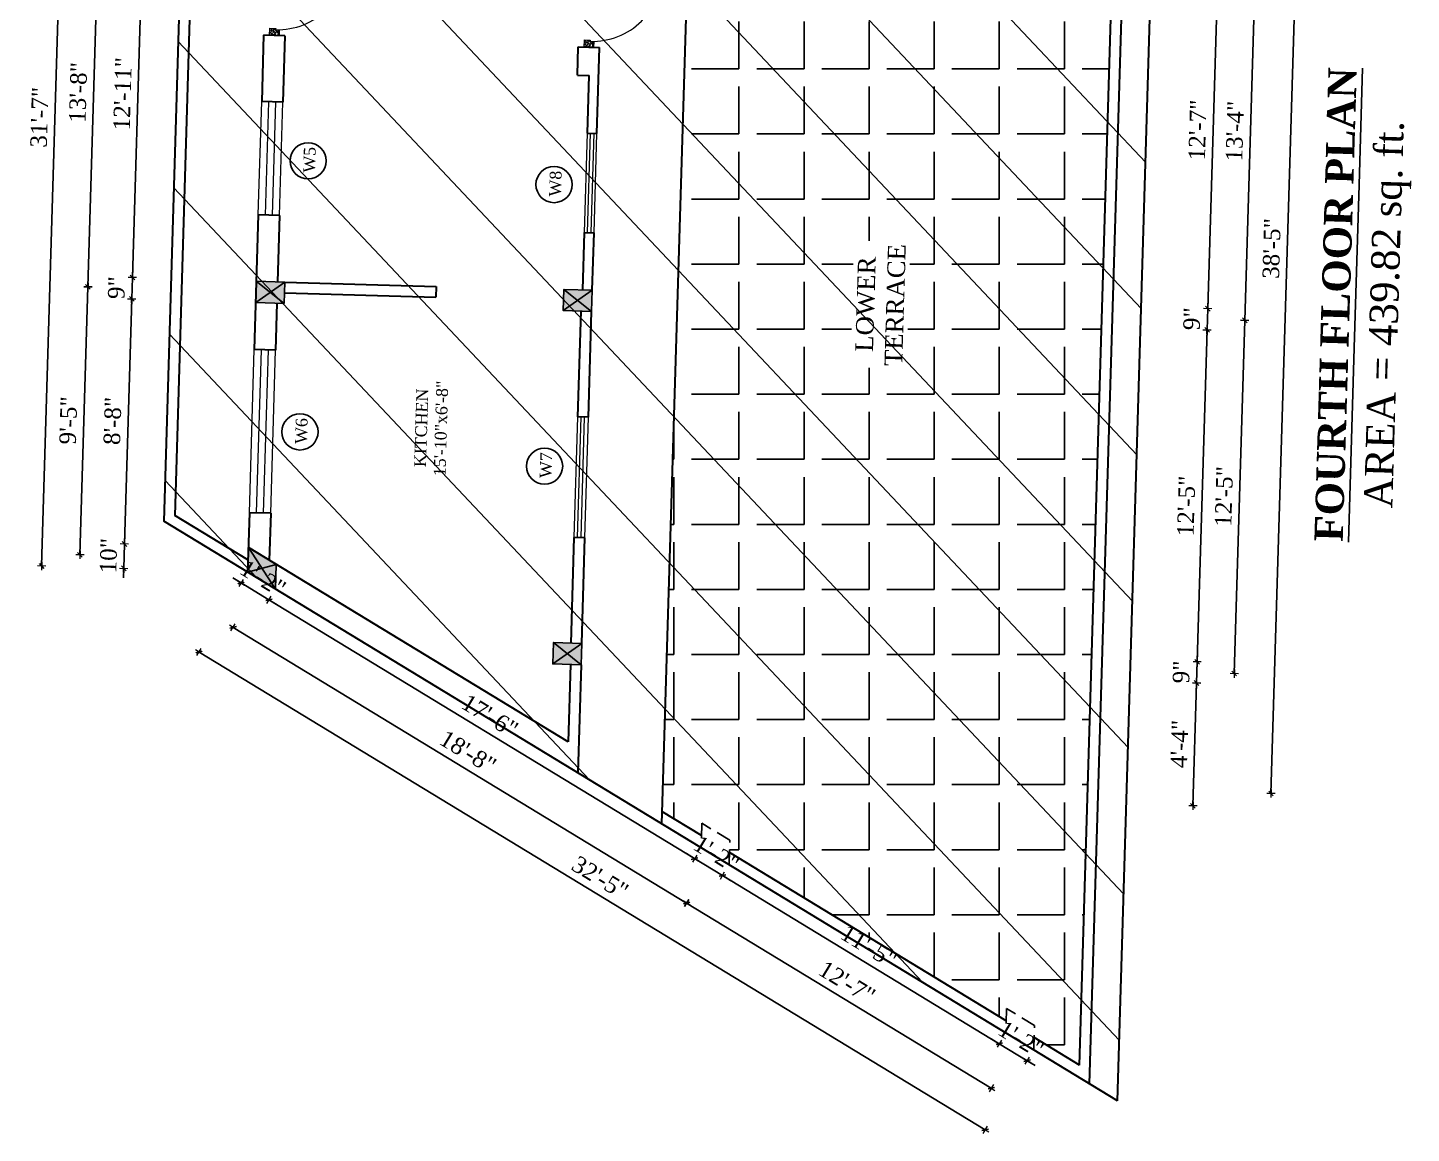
# Model space of a CAD drawing. Header units: inches. Extents: x 4069 to 291496, y -47643 to 12535.
# Drawn here: x 144230 to 144815, y -23392 to -22925 of the extents above; entities that cross this region are included whole.
import ezdxf

# ---------------------------------------------------------------- set-up
doc = ezdxf.new("R2010")
doc.units = ezdxf.units.IN
doc.header["$LTSCALE"] = 5
doc.header["$MEASUREMENT"] = 0
doc.linetypes.add('HIDDEN', pattern=[0.375, 0.25, -0.125])
for name, color, linetype, lineweight in [('A-WALL', 7, 'Continuous', 9), ('Dimension', 7, 'Continuous', 18), ('DOOR', 62, 'Continuous', 0), ('Dw', 2, 'Continuous', 18)]:
    doc.layers.add(name, color=color, linetype=linetype, lineweight=lineweight)
doc.layers.add('dim line', color=7, linetype='Continuous', lineweight=15, true_color=0xfab2b2)
doc.layers.add('TEXT', color=6, linetype='Continuous')
doc.layers.add('WALL', color=7, linetype='Continuous')
doc.styles.add('ordinary', font='times.ttf')
doc.dimstyles.new('Copy of 96', dxfattribs={"dimtxt": 7, "dimasz": 4, "dimexe": 0.5, "dimexo": 0.5, "dimgap": 3, "dimtad": 1, "dimdec": 1, "dimzin": 11, "dimdsep": 46, "dimlunit": 4, "dimtxsty": 'ordinary', "dimblk": 'OBLIQUE', "dimcen": 0.09, "dimse1": 1, "dimse2": 1, "dimclrt": 6, "dimazin": 0, "dimtfac": 1, "dimtdec": 1, "dimtix": 1, "dimtmove": 2, "dimatfit": 3, "dimldrblk": 'leader', "dimfxl": 0.5, "dimfxlon": 1, "dimtolj": 1, "dimtzin": 0, "dimarcsym": 0})

# ---------------------------------------------------------------- blocks, each defined once
blk = doc.blocks.new('c2a')
at = {"color": 1, "ltscale": 5}
for p, q in [((18091.63, 4625.76), (18084.82, 4613.76)), ((18101.98, 4625.76), (18091.63, 4625.76)), ((18095.17, 4613.76), (18101.98, 4625.76)), ((18084.82, 4613.76), (18095.17, 4613.76))]:
    blk.add_line(p, q, dxfattribs=at)
blk = doc.blocks.new('A$C27B36B59')
at = {"layer": 'DOOR'}
for p, q in [((0, 4), (0, 0)), ((2.5, 4), (0, 4)), ((0, 0), (3, 0)), ((2.5, 2.5), (2.5, 4)), ((3, 2.5), (2.5, 2.5)), ((3, 0), (3, 2.5))]:
    blk.add_line(p, q, dxfattribs=at)
for centre, radius, start, end in [((-1.4, -0.54), 4.75, 22.14107, 72.83803), ((1.34, 2.09), 1.64, 45.13802, 144.89476), ((2.21, 0.3), 2.49, 83.31492, 152.65798), ((0.13, 0.37), 2.05, 349.48753, 93.68048), ((1.96, -0.47), 2.01, 58.74475, 166.49498), ((-0.06, 0.32), 1.13, 343.54197, 86.94698), ((2.08, -0.4), 1.17, 38.28162, 160.15192)]:
    blk.add_arc(centre, radius, start, end, dxfattribs=at)
blk = doc.blocks.new('D2')
at = {"layer": 'DOOR'}
for p, q in [((74473.95, 24047.59), (74473.95, 24018.09)), ((74473.95, 24047.59), (74475.45, 24047.59)), ((74475.45, 24047.59), (74475.45, 24018.13))]:
    blk.add_line(p, q, dxfattribs=at)
blk.add_arc((74473.95, 24047.59), 29.5, 180, 272.9146, dxfattribs=at)
at = {"layer": 'DOOR', "xscale": -1, "rotation": 180}
blk.add_blockref('A$C27B36B59', (74441.95, 24050.09), dxfattribs=at)
at = {"layer": 'DOOR', "rotation": 180}
blk.add_blockref('A$C27B36B59', (74477.95, 24050.09), dxfattribs=at)
blk = doc.blocks.new('oblique')
at = {"color": 0, "lineweight": -2}
blk.add_line((0.25, 0.25), (-0.25, -0.25), dxfattribs=at)
at = {"layer": 'dim line', "lineweight": 9}
for p, q in [((-0.4375, 0), (0.4375, 0)), ((0, 0.4375), (0, -0.4375))]:
    blk.add_line(p, q, dxfattribs=at)
blk = doc.blocks.new('*D4506')
at = {"layer": 'A-WALL', "color": 0, "lineweight": -2, "ltscale": 50, "transparency": 16777216}
blk.add_line((144748.96, -22889.08), (144744.2, -23048.63), dxfattribs=at)
at = {"layer": 'Defpoints', "color": 0, "ltscale": 50, "transparency": 16777216}
for p in [(144473.16, -22880.85), (144468.39, -23040.39), (144744.2, -23048.63)]:
    blk.add_point(p, dxfattribs=at)
at = {"layer": 'A-WALL', "color": 0, "lineweight": -2, "ltscale": 50, "transparency": 16777216, "xscale": 4, "yscale": 4, "zscale": 4}
for p, rotation in [((144748.96, -22889.08), 88.28998542889815), ((144744.2, -23048.63), 268.2899854288981)]:
    blk.add_blockref('oblique', p, dxfattribs=dict(at, rotation=rotation))
at = {"layer": 'A-WALL', "color": 6, "ltscale": 50, "transparency": 16777216, "insert": (144740.02, -22968.66), "char_height": 7, "attachment_point": 5, "rotation": 88.28999, "style": 'ordinary'}
blk.add_mtext('\\A1;13\'-4"', dxfattribs=at)
blk = doc.blocks.new('_OBLIQUE')
at = {"color": 0, "linetype": 'ByBlock'}
blk.add_line((-0.5, -0.5), (0.5, 0.5), dxfattribs=at)
blk = doc.blocks.new('leader')
at = {"layer": 'Dimension'}
for p, q in [((0, -4.33), (0, 4.33)), ((-4.42, 0), (4.42, 0))]:
    blk.add_line(p, q, dxfattribs=at)
blk = doc.blocks.new('*D4507')
at = {"layer": 'A-WALL', "color": 0, "lineweight": -2, "ltscale": 50, "transparency": 16777216}
blk.add_line((144744.2, -23048.63), (144739.74, -23197.91), dxfattribs=at)
at = {"layer": 'Defpoints', "color": 0, "ltscale": 50, "transparency": 16777216}
for p in [(144468.39, -23040.39), (144463.94, -23189.68), (144739.74, -23197.91)]:
    blk.add_point(p, dxfattribs=at)
at = {"layer": 'A-WALL', "color": 0, "lineweight": -2, "ltscale": 50, "transparency": 16777216, "xscale": 4, "yscale": 4, "zscale": 4}
for p, rotation in [((144744.2, -23048.63), 88.28998542889815), ((144739.74, -23197.91), 268.2899854288981)]:
    blk.add_blockref('oblique', p, dxfattribs=dict(at, rotation=rotation))
at = {"layer": 'A-WALL', "color": 6, "ltscale": 50, "transparency": 16777216, "insert": (144735.41, -23123.07), "char_height": 7, "attachment_point": 5, "rotation": 88.28999, "style": 'ordinary'}
blk.add_mtext('\\A1;12\'-5"', dxfattribs=at)
blk = doc.blocks.new('*D4508')
at = {"layer": 'A-WALL', "color": 0, "lineweight": -2, "ltscale": 50, "transparency": 16777216}
blk.add_line((144769, -22788.31), (144755.26, -23248.6), dxfattribs=at)
at = {"layer": 'Defpoints', "color": 0, "ltscale": 50, "transparency": 16777216}
for p in [(144476.18, -22779.56), (144462.44, -23239.86), (144755.26, -23248.6)]:
    blk.add_point(p, dxfattribs=at)
at = {"layer": 'A-WALL', "color": 0, "lineweight": -2, "ltscale": 50, "transparency": 16777216, "xscale": 4, "yscale": 4, "zscale": 4}
for p, rotation in [((144769, -22788.31), 88.28998542889815), ((144755.26, -23248.6), 268.2899854288981)]:
    blk.add_blockref('oblique', p, dxfattribs=dict(at, rotation=rotation))
at = {"layer": 'A-WALL', "color": 6, "ltscale": 50, "transparency": 16777216, "insert": (144755.57, -23018.26), "char_height": 7, "attachment_point": 5, "rotation": 88.28999, "style": 'ordinary'}
blk.add_mtext('\\A1;38\'-5"', dxfattribs=at)
blk = doc.blocks.new('*D4509')
at = {"layer": 'A-WALL', "color": 0, "lineweight": -2, "ltscale": 50, "transparency": 16777216}
for p, q in [((144640.46, -23354.35), (144637.05, -23352.27)), ((144652.26, -23361.52), (144640.46, -23354.35)), ((144652.26, -23361.52), (144655.67, -23363.6))]:
    blk.add_line(p, q, dxfattribs=at)
at = {"layer": 'Defpoints', "color": 0, "ltscale": 50, "transparency": 16777216}
for p in [(144643.24, -23349.78), (144640.46, -23354.35), (144655.03, -23356.95)]:
    blk.add_point(p, dxfattribs=at)
at = {"layer": 'A-WALL', "color": 0, "lineweight": -2, "ltscale": 50, "transparency": 16777216, "xscale": 4, "yscale": 4, "zscale": 4}
for p, rotation in [((144640.46, -23354.35), 328.7014709228609), ((144652.26, -23361.52), 148.7014709228609)]:
    blk.add_blockref('oblique', p, dxfattribs=dict(at, rotation=rotation))
at = {"layer": 'A-WALL', "color": 6, "ltscale": 50, "transparency": 16777216, "insert": (144649.74, -23352.38), "char_height": 7, "attachment_point": 5, "rotation": 328.70147, "style": 'ordinary'}
blk.add_mtext('\\A1;1\'-2"', dxfattribs=at)
blk = doc.blocks.new('*D4510')
at = {"layer": 'A-WALL', "color": 0, "lineweight": -2, "ltscale": 50, "transparency": 16777216}
blk.add_line((144640.46, -23354.35), (144523.53, -23283.26), dxfattribs=at)
at = {"layer": 'Defpoints', "color": 0, "ltscale": 50, "transparency": 16777216}
for p in [(144523.53, -23283.26), (144526.31, -23278.69), (144643.24, -23349.78)]:
    blk.add_point(p, dxfattribs=at)
at = {"layer": 'A-WALL', "color": 0, "lineweight": -2, "ltscale": 50, "transparency": 16777216, "xscale": 4, "yscale": 4, "zscale": 4}
for p, rotation in [((144523.53, -23283.26), 148.701470924945), ((144640.46, -23354.35), 328.701470924945)]:
    blk.add_blockref('oblique', p, dxfattribs=dict(at, rotation=rotation))
at = {"layer": 'A-WALL', "color": 6, "ltscale": 50, "transparency": 16777216, "insert": (144585.41, -23313.2), "char_height": 7, "attachment_point": 5, "rotation": 328.70147, "style": 'ordinary'}
blk.add_mtext('\\A1;11\'-5"', dxfattribs=at)
blk = doc.blocks.new('*D4511')
at = {"layer": 'A-WALL', "color": 0, "lineweight": -2, "ltscale": 50, "transparency": 16777216}
for p, q in [((144511.74, -23276.09), (144508.32, -23274.01)), ((144523.53, -23283.26), (144511.74, -23276.09)), ((144523.53, -23283.26), (144526.95, -23285.34))]:
    blk.add_line(p, q, dxfattribs=at)
at = {"layer": 'Defpoints', "color": 0, "ltscale": 50, "transparency": 16777216}
for p in [(144514.52, -23271.52), (144511.74, -23276.09), (144526.31, -23278.69)]:
    blk.add_point(p, dxfattribs=at)
at = {"layer": 'A-WALL', "color": 0, "lineweight": -2, "ltscale": 50, "transparency": 16777216, "xscale": 4, "yscale": 4, "zscale": 4}
for p, rotation in [((144511.74, -23276.09), 328.701470924945), ((144523.53, -23283.26), 148.701470924945)]:
    blk.add_blockref('oblique', p, dxfattribs=dict(at, rotation=rotation))
at = {"layer": 'A-WALL', "color": 6, "ltscale": 50, "transparency": 16777216, "insert": (144521.01, -23274.12), "char_height": 7, "attachment_point": 5, "rotation": 328.70147, "style": 'ordinary'}
blk.add_mtext('\\A1;1\'-2"', dxfattribs=at)
blk = doc.blocks.new('*D4512')
at = {"layer": 'A-WALL', "color": 0, "lineweight": -2, "ltscale": 50, "transparency": 16777216}
blk.add_line((144511.74, -23276.09), (144331.92, -23166.76), dxfattribs=at)
at = {"layer": 'Defpoints', "color": 0, "ltscale": 50, "transparency": 16777216}
for p in [(144334.7, -23162.2), (144331.92, -23166.76), (144514.52, -23271.52)]:
    blk.add_point(p, dxfattribs=at)
at = {"layer": 'A-WALL', "color": 0, "lineweight": -2, "ltscale": 50, "transparency": 16777216, "xscale": 4, "yscale": 4, "zscale": 4}
for p, rotation in [((144331.92, -23166.76), 148.701470924945), ((144511.74, -23276.09), 328.701470924945)]:
    blk.add_blockref('oblique', p, dxfattribs=dict(at, rotation=rotation))
at = {"layer": 'A-WALL', "color": 6, "ltscale": 50, "transparency": 16777216, "insert": (144425.25, -23215.81), "char_height": 7, "attachment_point": 5, "rotation": 328.70147, "style": 'ordinary'}
blk.add_mtext('\\A1;17\'-6"', dxfattribs=at)
blk = doc.blocks.new('*D4513')
at = {"layer": 'A-WALL', "color": 0, "lineweight": -2, "ltscale": 50, "transparency": 16777216}
for p, q in [((144320.13, -23159.6), (144316.72, -23157.52)), ((144331.92, -23166.76), (144320.13, -23159.6)), ((144331.92, -23166.76), (144335.34, -23168.84))]:
    blk.add_line(p, q, dxfattribs=at)
at = {"layer": 'Defpoints', "color": 0, "ltscale": 50, "transparency": 16777216}
for p in [(144320.13, -23159.6), (144322.91, -23155.03), (144334.7, -23162.2)]:
    blk.add_point(p, dxfattribs=at)
at = {"layer": 'A-WALL', "color": 0, "lineweight": -2, "ltscale": 50, "transparency": 16777216, "xscale": 4, "yscale": 4, "zscale": 4}
for p, rotation in [((144320.13, -23159.6), 328.701470924945), ((144331.92, -23166.76), 148.701470924945)]:
    blk.add_blockref('oblique', p, dxfattribs=dict(at, rotation=rotation))
at = {"layer": 'A-WALL', "color": 6, "ltscale": 50, "transparency": 16777216, "insert": (144329.41, -23157.63), "char_height": 7, "attachment_point": 5, "rotation": 328.70147, "style": 'ordinary'}
blk.add_mtext('\\A1;1\'-2"', dxfattribs=at)
blk = doc.blocks.new('*D4514')
at = {"layer": 'A-WALL', "color": 0, "lineweight": -2, "ltscale": 50, "transparency": 16777216}
blk.add_line((144316.78, -23178.4), (144508.39, -23294.89), dxfattribs=at)
at = {"layer": 'Defpoints', "color": 0, "ltscale": 50, "transparency": 16777216}
for p in [(144328.8, -23158.62), (144520.41, -23275.11), (144508.39, -23294.89)]:
    blk.add_point(p, dxfattribs=at)
at = {"layer": 'A-WALL', "color": 0, "lineweight": -2, "ltscale": 50, "transparency": 16777216, "xscale": 4, "yscale": 4, "zscale": 4}
for p, rotation in [((144316.78, -23178.4), 148.701470922781), ((144508.39, -23294.89), 328.701470922781)]:
    blk.add_blockref('oblique', p, dxfattribs=dict(at, rotation=rotation))
at = {"layer": 'A-WALL', "color": 6, "ltscale": 50, "transparency": 16777216, "insert": (144415.99, -23231.04), "char_height": 7, "attachment_point": 5, "rotation": 328.70147, "style": 'ordinary'}
blk.add_mtext('\\A1;18\'-8"', dxfattribs=at)
blk = doc.blocks.new('*D4515')
at = {"layer": 'A-WALL', "color": 0, "lineweight": -2, "ltscale": 50, "transparency": 16777216}
blk.add_line((144508.39, -23294.89), (144637.11, -23373.15), dxfattribs=at)
at = {"layer": 'Defpoints', "color": 0, "ltscale": 50, "transparency": 16777216}
for p in [(144520.41, -23275.11), (144649.14, -23353.37), (144637.11, -23373.15)]:
    blk.add_point(p, dxfattribs=at)
at = {"layer": 'A-WALL', "color": 0, "lineweight": -2, "ltscale": 50, "transparency": 16777216, "xscale": 4, "yscale": 4, "zscale": 4}
for p, rotation in [((144508.39, -23294.89), 148.701470924945), ((144637.11, -23373.15), 328.701470924945)]:
    blk.add_blockref('oblique', p, dxfattribs=dict(at, rotation=rotation))
at = {"layer": 'A-WALL', "color": 6, "ltscale": 50, "transparency": 16777216, "insert": (144576.16, -23328.41), "char_height": 7, "attachment_point": 5, "rotation": 328.70147, "style": 'ordinary'}
blk.add_mtext('\\A1;12\'-7"', dxfattribs=at)
blk = doc.blocks.new('*D4516')
at = {"layer": 'A-WALL', "color": 0, "lineweight": -2, "ltscale": 50, "transparency": 16777216}
blk.add_line((144634.5, -23390.73), (144302.37, -23188.81), dxfattribs=at)
at = {"layer": 'Defpoints', "color": 0, "ltscale": 50, "transparency": 16777216}
for p in [(144322.91, -23155.03), (144302.37, -23188.81), (144655.03, -23356.95)]:
    blk.add_point(p, dxfattribs=at)
at = {"layer": 'A-WALL', "color": 0, "lineweight": -2, "ltscale": 50, "transparency": 16777216, "xscale": 4, "yscale": 4, "zscale": 4}
for p, rotation in [((144302.37, -23188.81), 148.7014709227731), ((144634.5, -23390.73), 328.7014709227732)]:
    blk.add_blockref('oblique', p, dxfattribs=dict(at, rotation=rotation))
at = {"layer": 'A-WALL', "color": 6, "ltscale": 50, "transparency": 16777216, "insert": (144471.84, -23284.16), "char_height": 7, "attachment_point": 5, "rotation": 328.70147, "style": 'ordinary'}
blk.add_mtext('\\A1;32\'-5"', dxfattribs=at)
blk = doc.blocks.new('*D4517')
at = {"layer": 'A-WALL', "color": 0, "lineweight": -2, "ltscale": 50, "transparency": 16777216}
for p, q in [((144270.56, -23153.47), (144270.87, -23143.12)), ((144270.87, -23143.12), (144270.99, -23139.13)), ((144270.56, -23153.47), (144270.44, -23157.47))]:
    blk.add_line(p, q, dxfattribs=at)
at = {"layer": 'Defpoints', "color": 0, "ltscale": 50, "transparency": 16777216}
for p in [(144270.87, -23143.12), (144323.22, -23144.69), (144322.91, -23155.03)]:
    blk.add_point(p, dxfattribs=at)
at = {"layer": 'A-WALL', "color": 0, "lineweight": -2, "ltscale": 50, "transparency": 16777216, "xscale": 4, "yscale": 4, "zscale": 4}
for p, rotation in [((144270.87, -23143.12), 268.2899854284924), ((144270.56, -23153.47), 88.28998542849239)]:
    blk.add_blockref('oblique', p, dxfattribs=dict(at, rotation=rotation))
at = {"layer": 'A-WALL', "color": 6, "ltscale": 50, "transparency": 16777216, "insert": (144264.16, -23148.1), "char_height": 7, "attachment_point": 5, "rotation": 88.28999, "style": 'ordinary'}
blk.add_mtext('\\A1;10"', dxfattribs=at)
blk = doc.blocks.new('*D4518')
at = {"layer": 'A-WALL', "color": 0, "lineweight": -2, "ltscale": 50, "transparency": 16777216}
blk.add_line((144270.87, -23143.12), (144273.96, -23039.52), dxfattribs=at)
at = {"layer": 'Defpoints', "color": 0, "ltscale": 50, "transparency": 16777216}
for p in [(144273.96, -23039.52), (144326.31, -23041.08), (144323.22, -23144.69)]:
    blk.add_point(p, dxfattribs=at)
at = {"layer": 'A-WALL', "color": 0, "lineweight": -2, "ltscale": 50, "transparency": 16777216, "xscale": 4, "yscale": 4, "zscale": 4}
for p, rotation in [((144273.96, -23039.52), 88.28998542889812), ((144270.87, -23143.12), 268.2899854288981)]:
    blk.add_blockref('oblique', p, dxfattribs=dict(at, rotation=rotation))
at = {"layer": 'A-WALL', "color": 6, "ltscale": 50, "transparency": 16777216, "insert": (144265.86, -23091.13), "char_height": 7, "attachment_point": 5, "rotation": 88.28999, "style": 'ordinary'}
blk.add_mtext('\\A1;8\'-8"', dxfattribs=at)
blk = doc.blocks.new('*D4519')
at = {"layer": 'A-WALL', "color": 0, "lineweight": -2, "ltscale": 50, "transparency": 16777216}
for p, q in [((144273.96, -23039.52), (144274.23, -23030.52)), ((144274.23, -23030.52), (144274.35, -23026.53)), ((144273.96, -23039.52), (144273.84, -23043.52))]:
    blk.add_line(p, q, dxfattribs=at)
at = {"layer": 'Defpoints', "color": 0, "ltscale": 50, "transparency": 16777216}
for p in [(144274.23, -23030.52), (144326.58, -23032.09), (144326.31, -23041.08)]:
    blk.add_point(p, dxfattribs=at)
at = {"layer": 'A-WALL', "color": 0, "lineweight": -2, "ltscale": 50, "transparency": 16777216, "xscale": 4, "yscale": 4, "zscale": 4}
for p, rotation in [((144274.23, -23030.52), 268.2899854288981), ((144273.96, -23039.52), 88.28998542889815)]:
    blk.add_blockref('oblique', p, dxfattribs=dict(at, rotation=rotation))
at = {"layer": 'A-WALL', "color": 6, "ltscale": 50, "transparency": 16777216, "insert": (144267.53, -23034.83), "char_height": 7, "attachment_point": 5, "rotation": 88.28999, "style": 'ordinary'}
blk.add_mtext('\\A1;9"', dxfattribs=at)
blk = doc.blocks.new('*D4520')
at = {"layer": 'A-WALL', "color": 0, "lineweight": -2, "ltscale": 50, "transparency": 16777216}
blk.add_line((144274.23, -23030.52), (144278.86, -22875.59), dxfattribs=at)
at = {"layer": 'Defpoints', "color": 0, "ltscale": 50, "transparency": 16777216}
for p in [(144278.86, -22875.59), (144331.2, -22877.16), (144326.58, -23032.09)]:
    blk.add_point(p, dxfattribs=at)
at = {"layer": 'A-WALL', "color": 0, "lineweight": -2, "ltscale": 50, "transparency": 16777216, "xscale": 4, "yscale": 4, "zscale": 4}
for p, rotation in [((144278.86, -22875.59), 88.28998542889812), ((144274.23, -23030.52), 268.2899854288981)]:
    blk.add_blockref('oblique', p, dxfattribs=dict(at, rotation=rotation))
at = {"layer": 'A-WALL', "color": 6, "ltscale": 50, "transparency": 16777216, "insert": (144270.05, -22952.86), "char_height": 7, "attachment_point": 5, "rotation": 88.28999, "style": 'ordinary'}
blk.add_mtext('\\A1;12\'-11"', dxfattribs=at)
blk = doc.blocks.new('*D4525')
at = {"layer": 'A-WALL', "color": 0, "lineweight": -2, "ltscale": 50, "transparency": 16777216}
blk.add_line((144260.32, -22870.54), (144255.43, -23034.46), dxfattribs=at)
at = {"layer": 'Defpoints', "color": 0, "ltscale": 50, "transparency": 16777216}
for p in [(144331.34, -22872.66), (144255.43, -23034.46), (144326.44, -23036.58)]:
    blk.add_point(p, dxfattribs=at)
at = {"layer": 'A-WALL', "color": 0, "lineweight": -2, "ltscale": 50, "transparency": 16777216, "xscale": 4, "yscale": 4, "zscale": 4}
for p, rotation in [((144260.32, -22870.54), 88.28998542889815), ((144255.43, -23034.46), 268.2899854288981)]:
    blk.add_blockref('oblique', p, dxfattribs=dict(at, rotation=rotation))
at = {"layer": 'A-WALL', "color": 6, "ltscale": 50, "transparency": 16777216, "insert": (144251.32, -22952.31), "char_height": 7, "attachment_point": 5, "rotation": 88.28999, "style": 'ordinary'}
blk.add_mtext('\\A1;13\'-8"', dxfattribs=at)
blk = doc.blocks.new('*D4526')
at = {"layer": 'A-WALL', "color": 0, "lineweight": -2, "ltscale": 50, "transparency": 16777216}
blk.add_line((144255.43, -23034.46), (144252.05, -23147.74), dxfattribs=at)
at = {"layer": 'Defpoints', "color": 0, "ltscale": 50, "transparency": 16777216}
for p in [(144326.44, -23036.58), (144252.05, -23147.74), (144323.06, -23149.86)]:
    blk.add_point(p, dxfattribs=at)
at = {"layer": 'A-WALL', "color": 0, "lineweight": -2, "ltscale": 50, "transparency": 16777216, "xscale": 4, "yscale": 4, "zscale": 4}
for p, rotation in [((144255.43, -23034.46), 88.28998542889815), ((144252.05, -23147.74), 268.2899854288981)]:
    blk.add_blockref('oblique', p, dxfattribs=dict(at, rotation=rotation))
at = {"layer": 'A-WALL', "color": 6, "ltscale": 50, "transparency": 16777216, "insert": (144247.17, -23090.91), "char_height": 7, "attachment_point": 5, "rotation": 88.28999, "style": 'ordinary'}
blk.add_mtext('\\A1;9\'-5"', dxfattribs=at)
blk = doc.blocks.new('*D4527')
at = {"layer": 'A-WALL', "color": 0, "lineweight": -2, "ltscale": 50, "transparency": 16777216}
blk.add_line((144235.88, -23152.43), (144247.19, -22773.6), dxfattribs=at)
at = {"layer": 'Defpoints', "color": 0, "ltscale": 50, "transparency": 16777216}
for p in [(144247.19, -22773.6), (144334.22, -22776.2), (144322.91, -23155.03)]:
    blk.add_point(p, dxfattribs=at)
at = {"layer": 'A-WALL', "color": 0, "lineweight": -2, "ltscale": 50, "transparency": 16777216, "xscale": 4, "yscale": 4, "zscale": 4}
for p, rotation in [((144247.19, -22773.6), 88.28998542889815), ((144235.88, -23152.43), 268.2899854288981)]:
    blk.add_blockref('oblique', p, dxfattribs=dict(at, rotation=rotation))
at = {"layer": 'A-WALL', "color": 6, "ltscale": 50, "transparency": 16777216, "insert": (144234.97, -22962.82), "char_height": 7, "attachment_point": 5, "rotation": 88.28999, "style": 'ordinary'}
blk.add_mtext('\\A1;31\'-7"', dxfattribs=at)
blk = doc.blocks.new('*D4528')
at = {"layer": 'A-WALL', "color": 0, "lineweight": -2, "ltscale": 50, "transparency": 16777216}
for p, q in [((144724.08, -23192.94), (144724.2, -23188.94)), ((144723.81, -23201.94), (144724.08, -23192.94)), ((144723.81, -23201.94), (144723.69, -23205.94))]:
    blk.add_line(p, q, dxfattribs=at)
at = {"layer": 'Defpoints', "color": 0, "ltscale": 50, "transparency": 16777216}
for p in [(144464.07, -23185.18), (144463.8, -23194.17), (144724.08, -23192.94)]:
    blk.add_point(p, dxfattribs=at)
at = {"layer": 'A-WALL', "color": 0, "lineweight": -2, "ltscale": 50, "transparency": 16777216, "xscale": 4, "yscale": 4, "zscale": 4}
for p, rotation in [((144724.08, -23192.94), 268.2899854288981), ((144723.81, -23201.94), 88.28998542889815)]:
    blk.add_blockref('oblique', p, dxfattribs=dict(at, rotation=rotation))
at = {"layer": 'A-WALL', "color": 6, "ltscale": 50, "transparency": 16777216, "insert": (144717.38, -23197.24), "char_height": 7, "attachment_point": 5, "rotation": 88.28999, "style": 'ordinary'}
blk.add_mtext('\\A1;9"', dxfattribs=at)
blk = doc.blocks.new('*D4669')
at = {"layer": 'A-WALL', "color": 0, "lineweight": -2, "ltscale": 50, "transparency": 16777216}
blk.add_line((144723.81, -23201.94), (144728.27, -23052.65), dxfattribs=at)
at = {"layer": 'Defpoints', "color": 0, "ltscale": 50, "transparency": 16777216}
for p in [(144468.26, -23044.89), (144728.27, -23052.65), (144463.8, -23194.17)]:
    blk.add_point(p, dxfattribs=at)
at = {"layer": 'A-WALL', "color": 0, "lineweight": -2, "ltscale": 50, "transparency": 16777216, "xscale": 4, "yscale": 4, "zscale": 4}
for p, rotation in [((144728.27, -23052.65), 88.28998542889815), ((144723.81, -23201.94), 268.2899854288981)]:
    blk.add_blockref('oblique', p, dxfattribs=dict(at, rotation=rotation))
at = {"layer": 'A-WALL', "color": 6, "ltscale": 50, "transparency": 16777216, "insert": (144719.48, -23127.1), "char_height": 7, "attachment_point": 5, "rotation": 88.28999, "style": 'ordinary'}
blk.add_mtext('\\A1;12\'-5"', dxfattribs=at)
blk = doc.blocks.new('*D4670')
at = {"layer": 'A-WALL', "color": 0, "lineweight": -2, "ltscale": 50, "transparency": 16777216}
for p, q in [((144728.27, -23052.65), (144728.54, -23043.66)), ((144728.54, -23043.66), (144728.66, -23039.66)), ((144728.27, -23052.65), (144728.15, -23056.65))]:
    blk.add_line(p, q, dxfattribs=at)
at = {"layer": 'Defpoints', "color": 0, "ltscale": 50, "transparency": 16777216}
for p in [(144468.53, -23035.89), (144728.54, -23043.66), (144468.26, -23044.89)]:
    blk.add_point(p, dxfattribs=at)
at = {"layer": 'A-WALL', "color": 0, "lineweight": -2, "ltscale": 50, "transparency": 16777216, "xscale": 4, "yscale": 4, "zscale": 4}
for p, rotation in [((144728.54, -23043.66), 268.2899854288981), ((144728.27, -23052.65), 88.28998542889815)]:
    blk.add_blockref('oblique', p, dxfattribs=dict(at, rotation=rotation))
at = {"layer": 'A-WALL', "color": 6, "ltscale": 50, "transparency": 16777216, "insert": (144721.84, -23047.96), "char_height": 7, "attachment_point": 5, "rotation": 88.28999, "style": 'ordinary'}
blk.add_mtext('\\A1;9"', dxfattribs=at)
blk = doc.blocks.new('*D4671')
at = {"layer": 'A-WALL', "color": 0, "lineweight": -2, "ltscale": 50, "transparency": 16777216}
blk.add_line((144728.54, -23043.66), (144733.03, -22893.11), dxfattribs=at)
at = {"layer": 'Defpoints', "color": 0, "ltscale": 50, "transparency": 16777216}
for p in [(144473.02, -22885.35), (144733.03, -22893.11), (144468.53, -23035.89)]:
    blk.add_point(p, dxfattribs=at)
at = {"layer": 'A-WALL', "color": 0, "lineweight": -2, "ltscale": 50, "transparency": 16777216, "xscale": 4, "yscale": 4, "zscale": 4}
for p, rotation in [((144733.03, -22893.11), 88.28998542889815), ((144728.54, -23043.66), 268.2899854288981)]:
    blk.add_blockref('oblique', p, dxfattribs=dict(at, rotation=rotation))
at = {"layer": 'A-WALL', "color": 6, "ltscale": 50, "transparency": 16777216, "insert": (144724.22, -22968.19), "char_height": 7, "attachment_point": 5, "rotation": 88.28999, "style": 'ordinary'}
blk.add_mtext('\\A1;12\'-7"', dxfattribs=at)
blk = doc.blocks.new('*D4529')
at = {"layer": 'A-WALL', "color": 0, "lineweight": -2, "ltscale": 50, "transparency": 16777216}
blk.add_line((144723.81, -23201.94), (144722.27, -23253.8), dxfattribs=at)
at = {"layer": 'Defpoints', "color": 0, "ltscale": 50, "transparency": 16777216}
for p in [(144463.8, -23194.17), (144462.32, -23246.04), (144722.27, -23253.8)]:
    blk.add_point(p, dxfattribs=at)
at = {"layer": 'A-WALL', "color": 0, "lineweight": -2, "ltscale": 50, "transparency": 16777216, "xscale": 4, "yscale": 4, "zscale": 4}
for p, rotation in [((144723.81, -23201.94), 88.28998542889815), ((144722.27, -23253.8), 268.2899854288981)]:
    blk.add_blockref('oblique', p, dxfattribs=dict(at, rotation=rotation))
at = {"layer": 'A-WALL', "color": 6, "ltscale": 50, "transparency": 16777216, "insert": (144716.54, -23227.67), "char_height": 7, "attachment_point": 5, "rotation": 88.28999, "style": 'ordinary'}
blk.add_mtext('\\A1;4\'-4"', dxfattribs=at)

msp = doc.modelspace()

# ---------------------------------------------------------------- hatches: boundary and pattern name
at = {"layer": 'WALL', "linetype": 'ByBlock', "ltscale": 5, "true_color": 0xf8991e}
h = msp.add_hatch(dxfattribs=at)
h.set_pattern_fill('ANSI31', color=30, scale=350, angle=448.28998543)
h.set_pattern_definition([(133.29, (141158.606, -30641.045), (-31.8453, -29.99899), [])])
h.paths.add_polyline_path([(144690.40478, -23378.45996), (144287.53446, -23133.52513), (144298.23089, -22775.23677), (144708.12024, -22785.06162)])
h = msp.add_hatch(dxfattribs=at)
h.set_pattern_fill('ANGLE', color=30, scale=100, angle=450)
h.set_pattern_definition([(90, (121375.472, -147599.867), (-27.5, 2e-14), [20, -7.5]), (180, (121375.472, -147599.867), (-2e-14, -27.5), [20, -7.5])])
h.paths.add_polyline_path([(144691.49028, -22789.16877), (144671.99538, -22788.70675), (144671.8611, -22793.20483), (144659.86424, -22792.92051), (144659.99852, -22788.42243), (144599.53787, -22786.98955), (144599.53787, -22821.49924), (144511.00774, -22819.40113), (144497.96754, -23256.19664), (144514.67192, -23266.35247), (144514.82634, -23261.17995), (144526.61766, -23268.34877), (144526.46324, -23273.5213), (144643.3939, -23344.61214), (144643.54832, -23339.43961), (144655.33965, -23346.60844), (144655.18522, -23351.78096), (144674.34613, -23363.4303)])
h.paths.add_polyline_path([(144577.48727, -23068.43574), (144579.08744, -23014.84842), (144602.99441, -23015.5623), (144601.39424, -23069.14963)], flags=16)
h = msp.add_hatch(color=30, dxfattribs=at)
h.dxf.hatch_style = 1
h.paths.add_polyline_path([(144332.44191, -23036.76351), (144338.30496, -23041.44055), (144338.57353, -23032.44456)])
h.paths.add_polyline_path([(144338.57353, -23032.44456), (144326.57887, -23032.08646), (144332.44191, -23036.76351)])
h.paths.add_polyline_path([(144332.44191, -23036.76351), (144326.57887, -23032.08646), (144326.3103, -23041.08246)])
h.paths.add_polyline_path([(144326.3103, -23041.08246), (144338.30496, -23041.44055), (144332.44191, -23036.76351)])
h = msp.add_hatch(color=30, dxfattribs=at)
h.dxf.hatch_style = 1
h.paths.add_polyline_path([(144462.39686, -23040.21279), (144468.2599, -23044.88983), (144468.52847, -23035.89384)])
h.paths.add_polyline_path([(144468.52847, -23035.89384), (144456.53382, -23035.53575), (144462.39686, -23040.21279)])
h.paths.add_polyline_path([(144462.39686, -23040.21279), (144456.53382, -23035.53575), (144456.26525, -23044.53174)])
h.paths.add_polyline_path([(144456.26525, -23044.53174), (144468.2599, -23044.88983), (144462.39686, -23040.21279)])
h = msp.add_hatch(color=30, dxfattribs=at)
h.dxf.hatch_style = 1
h.paths.add_polyline_path([(144328.95852, -23153.44349), (144335.00861, -23151.85538), (144323.21728, -23144.68655)])
h.paths.add_polyline_path([(144328.95852, -23153.44349), (144323.21728, -23144.68655), (144322.90844, -23155.0316)])
h.paths.add_polyline_path([(144322.90844, -23155.0316), (144334.69976, -23162.20043), (144328.95852, -23153.44349)])
h.paths.add_polyline_path([(144328.95852, -23153.44349), (144334.69976, -23162.20043), (144335.00861, -23151.85538)])
h = msp.add_hatch(color=30, dxfattribs=at)
h.dxf.hatch_style = 1
h.paths.add_polyline_path([(144457.94007, -23189.49762), (144463.80312, -23194.17466), (144464.07168, -23185.17867)])
h.paths.add_polyline_path([(144464.07168, -23185.17867), (144452.07703, -23184.82058), (144457.94007, -23189.49762)])
h.paths.add_polyline_path([(144457.94007, -23189.49762), (144452.07703, -23184.82058), (144451.80846, -23193.81657)])
h.paths.add_polyline_path([(144451.80846, -23193.81657), (144463.80312, -23194.17466), (144457.94007, -23189.49762)])

# ---------------------------------------------------------------- linework, layer by layer
at = {"color": 1, "ltscale": 5}
for p, q in [((144338.57353, -23032.44456), (144326.3103, -23041.08246)), ((144338.30496, -23041.44055), (144326.57887, -23032.08646)), ((144468.52847, -23035.89384), (144456.26525, -23044.53174)), ((144468.2599, -23044.88983), (144456.53382, -23035.53575)), ((144334.69976, -23162.20043), (144323.21728, -23144.68655)), ((144322.90844, -23155.0316), (144335.00861, -23151.85538)), ((144464.07168, -23185.17867), (144451.80846, -23193.81657)), ((144463.80312, -23194.17466), (144452.07703, -23184.82058))]:
    msp.add_line(p, q, dxfattribs=at)
at = {"layer": 'A-WALL', "lineweight": 30}
for p, q in [((144512.03727, -22784.91585), (144497.81311, -23261.36916)), ((144678.61346, -23371.29114), (144696.12339, -22784.7773)), ((144690.40478, -23378.45996), (144708.12024, -22785.06162)), ((144674.34613, -23363.4303), (144691.49028, -22789.16877)), ((144296.27671, -22840.69386), (144287.53446, -23133.52513)), ((144299.71825, -22876.2155), (144292.11063, -23131.04091)), ((144329.68233, -22928.13278), (144328.84678, -22956.12031)), ((144338.67832, -22928.40135), (144329.68233, -22928.13278)), ((144338.67832, -22928.40135), (144337.84278, -22956.38888)), ((144462.23647, -22945.05213), (144462.59456, -22933.05747)), ((144462.59456, -22933.05747), (144471.59056, -22933.32604)), ((144470.50713, -22969.61662), (144471.59056, -22933.32604)), ((144462.23647, -22945.05213), (144467.23425, -22945.20133)), ((144466.50891, -22969.49726), (144467.23425, -22945.20133)), ((144337.84278, -22956.38888), (144328.84678, -22956.12031)), ((144466.50891, -22969.49726), (144470.50713, -22969.61662)), ((144327.41442, -23004.09893), (144325.71706, -23060.95389)), ((144336.41041, -23004.3675), (144327.41442, -23004.09893)), ((144336.41041, -23004.3675), (144335.57486, -23032.35503)), ((144464.53025, -23035.77448), (144465.25559, -23011.47855)), ((144465.25559, -23011.47855), (144469.25381, -23011.59792)), ((144468.52847, -23035.89384), (144469.25381, -23011.59792)), ((144338.43924, -23036.94255), (144402.41074, -23038.85237)), ((144338.57353, -23032.44456), (144402.54503, -23034.35438)), ((144402.54503, -23034.35438), (144402.41074, -23038.85237)), ((144335.30629, -23041.35102), (144334.71305, -23061.22246)), ((144462.42874, -23089.41132), (144463.76191, -23044.75555)), ((144466.92674, -23089.54561), (144468.2599, -23044.88983)), ((144334.71305, -23061.22246), (144325.71706, -23060.95389)), ((144466.92674, -23089.54561), (144462.42874, -23089.41132)), ((144323.06286, -23149.85908), (144292.11063, -23131.04091)), ((144323.65803, -23129.92317), (144322.90844, -23155.0316)), ((144332.65402, -23130.19173), (144323.65803, -23129.92317)), ((144332.65402, -23130.19173), (144332.06078, -23150.06317)), ((144690.40478, -23378.45996), (144287.53446, -23133.52513)), ((144459.57369, -23185.04439), (144460.90685, -23140.38861)), ((144465.40485, -23140.5229), (144460.90685, -23140.38861)), ((144464.07168, -23185.17867), (144465.40485, -23140.5229)), ((144458.32623, -23226.82933), (144323.21728, -23144.68655)), ((144459.30512, -23194.04038), (144458.32623, -23226.82933)), ((144463.80312, -23194.17466), (144462.43913, -23239.86269)), ((144514.67192, -23266.35247), (144497.96754, -23256.19664)), ((144643.3939, -23344.61214), (144526.46324, -23273.5213)), ((144674.34613, -23363.4303), (144655.18522, -23351.78096))]:
    msp.add_line(p, q, dxfattribs=at)
at = {"layer": 'Dw', "color": 3}
for p, q in [((144327.41442, -23004.09893), (144328.84678, -22956.12031)), ((144330.41308, -23004.18846), (144331.84545, -22956.20983)), ((144333.41175, -23004.27798), (144334.84411, -22956.29936)), ((144336.41041, -23004.3675), (144337.84278, -22956.38888)), ((144465.25559, -23011.47855), (144466.50891, -22969.49726)), ((144466.52094, -23011.51633), (144467.77426, -22969.53503)), ((144468.02027, -23011.56109), (144469.27359, -22969.57979)), ((144469.25381, -23011.59792), (144470.50713, -22969.61662)), ((144323.65803, -23129.92317), (144325.71706, -23060.95389)), ((144326.65669, -23130.01269), (144328.71572, -23061.04342)), ((144329.65536, -23130.10221), (144331.71438, -23061.13294)), ((144332.65402, -23130.19173), (144334.71305, -23061.22246)), ((144460.90685, -23140.38861), (144462.42874, -23089.41132)), ((144462.25604, -23140.42889), (144463.77793, -23089.4516)), ((144463.75538, -23140.47365), (144465.27726, -23089.49636)), ((144465.40485, -23140.5229), (144466.92674, -23089.54561))]:
    msp.add_line(p, q, dxfattribs=at)
at = {"layer": 'TEXT'}
for centre in [(144348.45598, -22981.19684), (144452.3527, -22991.25995), (144345.03471, -23095.79614), (144448.37833, -23110.25083)]:
    msp.add_circle(centre, 7.64038, dxfattribs=at)
at = {"layer": 'WALL', "color": 2, "linetype": 'ByBlock', "ltscale": 5}
for points in [[(144338.30496, -23041.44055), (144338.57353, -23032.44456), (144326.57887, -23032.08646), (144326.3103, -23041.08246)], [(144468.2599, -23044.88983), (144468.52847, -23035.89384), (144456.53382, -23035.53575), (144456.26525, -23044.53174)], [(144334.69976, -23162.20043), (144335.00861, -23151.85538), (144323.21728, -23144.68655), (144322.90844, -23155.0316)], [(144463.80312, -23194.17466), (144464.07168, -23185.17867), (144452.07703, -23184.82058), (144451.80846, -23193.81657)]]:
    msp.add_lwpolyline(points, close=True, dxfattribs=at)
at = {"layer": 'WALL', "color": 2, "linetype": 'HIDDEN', "ltscale": 5}
for points in [[(144526.30882, -23278.69382), (144526.61766, -23268.34877), (144514.82634, -23261.17995), (144514.51749, -23271.525)], [(144655.0308, -23356.95349), (144655.33965, -23346.60844), (144643.54832, -23339.43961), (144643.23948, -23349.78466)]]:
    msp.add_lwpolyline(points, close=True, dxfattribs=at)

# ---------------------------------------------------------------- block references
at = {"layer": 'WALL', "color": 2, "linetype": 'ByBlock', "rotation": 88.28998542850363}
for p in [(166150.13982, -98054.68416), (166283.05205, -98059.60886)]:
    msp.add_blockref('D2', p, dxfattribs=at)
at = {"layer": 'WALL', "color": 2, "linetype": 'ByBlock', "ltscale": 5, "rotation": 88.28998542850363}
msp.add_blockref('c2a', (148406.73599, -41376.64472), dxfattribs=at)

# ---------------------------------------------------------------- texts
at = {"layer": 'TEXT', "style": 'ordinary'}
for s, p in [('W5', (144351.36855, -22986.31903)), ('W8', (144455.26526, -22996.38214)), ('W6', (144347.94727, -23100.91833)), ('W7', (144451.29089, -23115.37302))]:
    msp.add_text(s, height=5, rotation=88.29037351, dxfattribs=at).set_placement(p)
at = {"layer": 'TEXT', "char_height": 12, "width": 219.8150831, "attachment_point": 8, "rotation": 88.28959735, "style": 'ordinary'}
for s, insert in [('{\\fTimes New Roman|b1|i0|c0|p18;\\LFOURTH FLOOR PLAN}', (144788.73233, -23042.13379)), ('AREA = 439.82 sq. ft.', (144812.85532, -23046.44033))]:
    msp.add_mtext(s, dxfattribs=dict(at, insert=insert))
at = {"layer": 'TEXT', "attachment_point": 8, "rotation": 88.28959735, "style": 'ordinary'}
for s, insert, char_height in [('LOWER\\PTERRACE', (144600.32119, -23042.25968), 7.5), ('KITCHEN\\P15\'-10"x6\'-8"', (144407.15048, -23094.40236), 5)]:
    msp.add_mtext_dynamic_manual_height_columns(s, width=101.5687276, gutter_width=1720.71691, heights=[0], dxfattribs=dict(at, insert=insert, char_height=char_height))

# ---------------------------------------------------------------- dimensions: what is measured, and where the dimension line sits
at = {"layer": 'A-WALL', "ltscale": 50}
for base, p1, p2, angle, picture, middle in [((144247.1911, -22773.60226), (144322.90844, -23155.0316), (144334.21816, -22776.20039), 88.28998543, '*D4527', (144234.96851, -22962.82179)), ((144755.26139, -23248.60468), (144476.18098, -22779.56481), (144462.43913, -23239.86269), 88.28998543, '*D4508', (144755.57467, -23018.25997)), ((144255.42746, -23034.4643), (144331.3385, -22872.6575), (144326.44459, -23036.58446), 88.28998543, '*D4525', (144251.31677, -22952.30504)), ((144278.8551, -22875.59265), (144326.57887, -23032.08646), (144331.20422, -22877.15549), 268.28998543, '*D4520', (144270.04532, -22952.86417)), ((144744.19882, -23048.62578), (144473.15721, -22880.84942), (144468.39419, -23040.39184), 88.28998543, '*D4506', (144740.02269, -22968.6588)), ((144733.03392, -22893.10985), (144468.52847, -23035.89384), (144473.02292, -22885.34742), 88.28998543, '*D4671', (144724.21897, -22968.18699)), ((144274.22975, -23030.52362), (144326.3103, -23041.08246), (144326.57887, -23032.08646), 268.28998543, '*D4519', (144267.52774, -23034.82554)), ((144252.04573, -23147.73891), (144326.44459, -23036.58446), (144323.06286, -23149.85908), 88.28998543, '*D4526', (144247.16886, -23090.90553)), ((144273.96119, -23039.51961), (144323.21728, -23144.68655), (144326.3103, -23041.08246), 268.28998543, '*D4518', (144265.85703, -23091.12589)), ((144728.53947, -23043.65627), (144468.2599, -23044.88983), (144468.52847, -23035.89384), 88.28998543, '*D4670', (144721.83746, -23047.9582)), ((144739.74203, -23197.91061), (144468.39419, -23040.39184), (144463.9374, -23189.67667), 88.28998543, '*D4507', (144735.41278, -23123.07242)), ((144728.27091, -23052.65227), (144463.80312, -23194.17466), (144468.2599, -23044.88983), 88.28998543, '*D4669', (144719.48487, -23127.09891)), ((144320.13332, -23159.59613), (144334.69976, -23162.20043), (144322.90844, -23155.0316), 328.70147092, '*D4513', (144329.40572, -23157.62647)), ((144331.92465, -23166.76495), (144514.51749, -23271.525), (144334.69976, -23162.20043), 328.70147092, '*D4512', (144425.24695, -23215.81279)), ((144724.08269, -23192.94111), (144463.80312, -23194.17466), (144464.07168, -23185.17867), 88.28998543, '*D4528', (144717.38067, -23197.24303)), ((144722.26578, -23253.80043), (144463.80312, -23194.17466), (144462.31648, -23246.03984), 88.28998543, '*D4529', (144716.54284, -23227.6748)), ((144511.74238, -23276.08952), (144526.30882, -23278.69382), (144514.51749, -23271.525), 328.70147092, '*D4511', (144521.01478, -23274.11986)), ((144637.10832, -23373.15086), (144520.41316, -23275.10941), (144649.13514, -23353.36908), 148.70147092, '*D4515', (144576.16077, -23328.40658)), ((144523.53371, -23283.25835), (144643.23948, -23349.78466), (144526.30882, -23278.69382), 328.70147092, '*D4510', (144585.40723, -23313.19795))]:
    dim = msp.add_linear_dim(base=base, p1=p1, p2=p2, angle=angle, dimstyle='Copy of 96', override={"dimdec": 0, "dimblk": 'oblique', "dimtdec": 0, "dimarcsym": 1}, dxfattribs=at)
    dim.commit()
    dim.dimension.update_dxf_attribs({"geometry": picture, "text_midpoint": middle})
for p1, p2, distance, picture, middle in [((144322.90844, -23155.0316), (144323.21728, -23144.68655), 52.37244, '*D4517', (144264.1561, -23148.10046)), ((144655.0308, -23356.95349), (144322.90844, -23155.0316), 39.52759, '*D4516', (144471.84334, -23284.16196)), ((144328.8041, -23158.61601), (144520.41316, -23275.10941), -23.15088, '*D4514', (144415.99001, -23231.03868)), ((144655.0308, -23356.95349), (144643.23948, -23349.78466), 5.34192, '*D4509', (144649.73676, -23352.37953))]:
    dim = msp.add_aligned_dim(p1=p1, p2=p2, distance=distance, dimstyle='Copy of 96', override={"dimdec": 0, "dimblk": 'oblique', "dimtdec": 0, "dimarcsym": 1}, dxfattribs=at)
    dim.commit()
    dim.dimension.update_dxf_attribs({"geometry": picture, "text_midpoint": middle})

doc.saveas('drawing.dxf')
